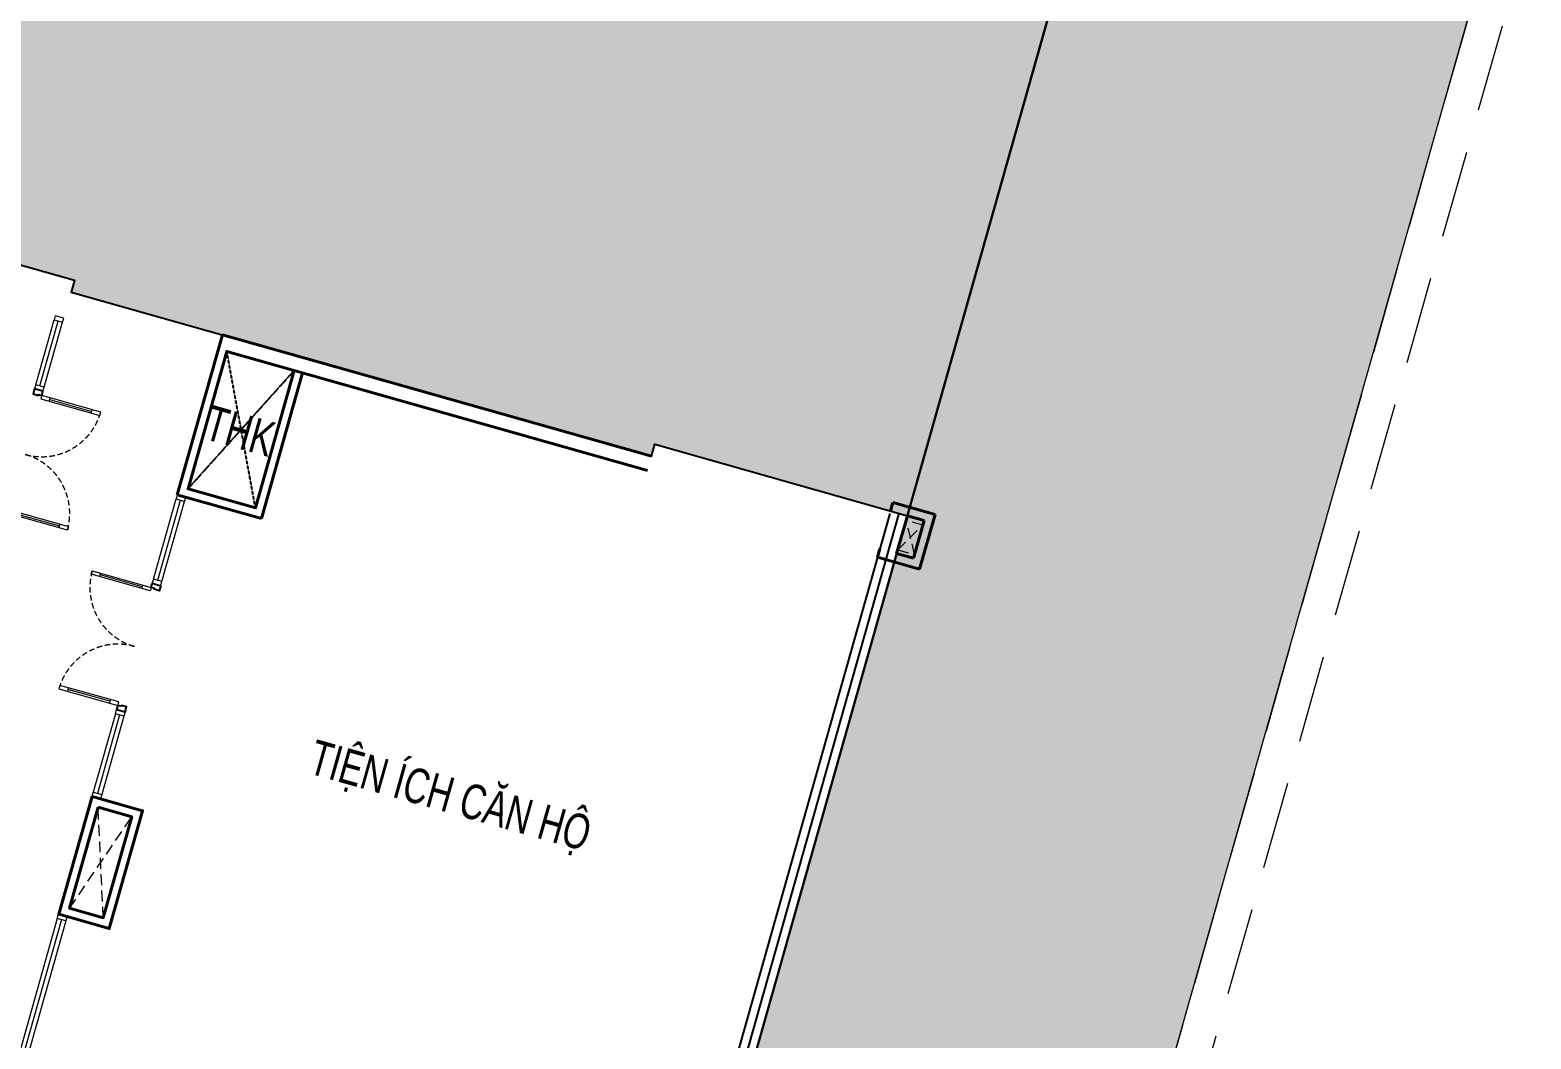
# Model space of a CAD drawing. Header units: millimetres. Extents: x -361611864 to 361244677, y -284134798 to 284403648.
# Drawn here: x -26935 to -9769, y 148223 to 159757 of the extents above; entities that cross this region are included whole.
import ezdxf
from ezdxf.enums import TextEntityAlignment as Align
from ezdxf.xclip import XClip

# ---------------------------------------------------------------- set-up
doc = ezdxf.new("R2010")
doc.units = ezdxf.units.MM
doc.header["$MEASUREMENT"] = 0
doc.header["$XCLIPFRAME"] = 0
for name, pattern in [('DASHED2', [0.375, 0.25, -0.125]), ('HIDDEN', [0.375, 0.25, -0.125]), ('HIDDEN2', [0.1875, 0.125, -0.0625])]:
    doc.linetypes.add(name, pattern=pattern)
doc.layers.add('A-COLUMN UPDATE', color=7, linetype='Continuous', true_color=0xff1f1f)
for name, color, linetype, lineweight in [('D-building block', 8, 'Continuous', 13), ('KT-Kich thuoc', 159, 'Continuous', 18), ('KT-lomo nuoc', 3, 'HIDDEN', 5), ('KT-Net cat', 1, 'Continuous', 40), ('KT-Net cua', 87, 'Continuous', 9)]:
    doc.layers.add(name, color=color, linetype=linetype, lineweight=lineweight)
for name, color, linetype in [('IDEA - dim', 251, 'Continuous'), ('KT-Khuat', 9, 'HIDDEN'), ('KT-Net manh', 139, 'Continuous'), ('KTV-KT-CUA DI', 5, 'Continuous'), ('Xref_NT1+NT2 Cot vach HIGH$0$ccu12-Thay', 7, 'Continuous'), ('Xref_NT1+NT2 Cot vach HIGH$0$KT-Text', 7, 'Continuous'), ('Xref_NT1+NT2_MBDV Cot vach_220729$0$ccu12-Thay', 7, 'Continuous')]:
    doc.layers.add(name, color=color, linetype=linetype)
doc.styles.add('Xref_NT1+NT2 Cot vach HIGH$0$Arial', font='arial.ttf', dxfattribs={"width": 0.7})

# ---------------------------------------------------------------- blocks, each defined once
blk = doc.blocks.new('*U205')
at = {"color": 8}
for p, q in [((50, 100), (820, 100)), ((50, 0), (820, 0))]:
    blk.add_line(p, q, dxfattribs=at)
blk.add_line((50, 50), (820, 50))
for points in [[(0, 0), (50, 0), (50, 100), (0, 100)], [(820, 0), (870, 0), (870, 100), (820, 100)]]:
    blk.add_lwpolyline(points, close=True)
blk = doc.blocks.new('*U200')
for p, q in [((-1410, -100), (-1450, -100)), ((-90, -100), (-50, -100)), ((-1410, -600), (-1450, -600)), ((-90, -600), (-50, -600))]:
    blk.add_line(p, q)
at = {"color": 251}
for p, q in [((-1430, -100), (-1430, -600)), ((-70, -100), (-70, -600))]:
    blk.add_line(p, q, dxfattribs=at)
for points in [[(-1450, 0), (-1410, 0), (-1410, -700), (-1450, -700)], [(-50, 0), (-90, 0), (-90, -700), (-50, -700)]]:
    blk.add_lwpolyline(points, close=True)
at = {"color": 251, "linetype": 'HIDDEN2', "ltscale": 500}
for centre, start, end in [((-1450, 0), 270, 0), ((-50, 0), 180, 270)]:
    blk.add_arc(centre, 700, start, end, dxfattribs=at)
at = {"layer": 'KTV-KT-CUA DI'}
for points in [[(-1500, 100), (-1440, 100), (-1440, 40), (-1450, 40), (-1450, 0), (-1500, 0)], [(0, 100), (-60, 100), (-60, 40), (-50, 40), (-50, 0), (0, 0)]]:
    blk.add_lwpolyline(points, close=True, dxfattribs=at)
blk = doc.blocks.new('l5 boundary')
at = {"layer": 'D-building block', "linetype": 'DASHED2', "ltscale": 4000, "elevation": 0}
for points in [[(12675288, 1141795), (12681282, 1136844, 0.564483), (12689366, 1139285), (12695085, 1159688, -0.123781), (12696854, 1162267), (12710989, 1173749, -0.506067), (12719028, 1171191), (12724496, 1148612), (12726466, 1140043, -0.133418), (12726323, 1137821), (12715911, 1101099), (12715911, 1101099, -0.273696), (12693867, 1095015), (12693867, 1095015), (12693867, 1095015), (12693867, 1095015, -0.156956), (12687716, 1098214, 0.410793), (12661339, 1099106)], [(12724890, 1146996), (12726075, 1139959, -0.133782), (12725941, 1137940), (12715553, 1101305, -0.272718), (12693953, 1095406, -0.157305), (12688003, 1098492, 0.369159), (12663228, 1101124, 0.369159)]]:
    blk.add_lwpolyline(points, format="xyb", dxfattribs=at)
blk = doc.blocks.new('*U302')
at = {"layer": 'KT-lomo nuoc', "ltscale": 500}
for p, q in [((157, -313), (-179, -90)), ((-22, -403), (0, 0))]:
    blk.add_line(p, q, dxfattribs=at)
blk.add_lwpolyline([(157, -313), (-22, -403), (-179, -90), (0, 0)], close=True, dxfattribs=at)
blk = doc.blocks.new('CTN TB 33-35')
at = {"layer": 'KT-Net cat'}
for p, q in [((-10492, -36393), (-10519, -36490)), ((-10010, -36529), (-10492, -36393)), ((-10326, -36544), (-10449, -36977)), ((-10134, -36598), (-10326, -36544)), ((-10010, -36529), (-10187, -37155)), ((-10134, -36598), (-10256, -37031)), ((-10641, -36922), (-10668, -37019)), ((-10187, -37155), (-10668, -37019)), ((-10256, -37031), (-10449, -36977))]:
    blk.add_line(p, q, dxfattribs=at)
at = {"layer": 'KT-lomo nuoc', "linetype": 'HIDDEN', "xscale": -0.9999999999999997, "rotation": 10.8976534755902}
blk.add_blockref('*U302', (-10341, -36597, 0), dxfattribs=at)
blk = doc.blocks.new('*U525')
at = {"layer": 'KT-lomo nuoc', "ltscale": 500}
for p, q in [((-102, -1196), (-399, 34)), ((-501, -1162), (0, 0))]:
    blk.add_line(p, q, dxfattribs=at)
blk.add_lwpolyline([(-102, -1196), (-501, -1162), (-399, 34), (0, 0)], close=True, dxfattribs=at)
blk = doc.blocks.new('*U526')
at = {"color": 8}
for p, q in [((50, 100), (3750, 100)), ((50, 0), (3750, 0))]:
    blk.add_line(p, q, dxfattribs=at)
blk.add_line((50, 50), (3750, 50))
for points in [[(0, 0), (50, 0), (50, 100), (0, 100)], [(3750, 0), (3800, 0), (3800, 100), (3750, 100)]]:
    blk.add_lwpolyline(points, close=True)
blk = doc.blocks.new('*U528')
at = {"color": 8}
for p, q in [((50, 100), (1002, 100)), ((50, 0), (1002, 0))]:
    blk.add_line(p, q, dxfattribs=at)
blk.add_line((50, 50), (1002, 50))
for points in [[(0, 0), (50, 0), (50, 100), (0, 100)], [(1002, 0), (1052, 0), (1052, 100), (1002, 100)]]:
    blk.add_lwpolyline(points, close=True)
blk = doc.blocks.new('*U208')
for p, q in [((-1410, 600), (-1450, 600)), ((-90, 600), (-50, 600)), ((-1410, 100), (-1450, 100)), ((-90, 100), (-50, 100))]:
    blk.add_line(p, q)
at = {"color": 251}
for p, q in [((-1430, 100), (-1430, 600)), ((-70, 100), (-70, 600))]:
    blk.add_line(p, q, dxfattribs=at)
for points in [[(-1450, 0), (-1410, 0), (-1410, 700), (-1450, 700)], [(-50, 0), (-90, 0), (-90, 700), (-50, 700)]]:
    blk.add_lwpolyline(points, close=True)
at = {"color": 251, "linetype": 'HIDDEN2', "ltscale": 500}
for centre, start, end in [((-1450, 0), 0, 90), ((-50, 0), 90, 180)]:
    blk.add_arc(centre, 700, start, end, dxfattribs=at)
at = {"layer": 'KTV-KT-CUA DI'}
for points in [[(-1500, -100), (-1440, -100), (-1440, -40), (-1450, -40), (-1450, 0), (-1500, 0)], [(0, -100), (-60, -100), (-60, -40), (-50, -40), (-50, 0), (0, 0)]]:
    blk.add_lwpolyline(points, close=True, dxfattribs=at)
blk = doc.blocks.new('*U527')
at = {"color": 8}
for p, q in [((50, 100), (982, 100)), ((50, 0), (982, 0))]:
    blk.add_line(p, q, dxfattribs=at)
blk.add_line((50, 50), (982, 50))
for points in [[(0, 0), (50, 0), (50, 100), (0, 100)], [(982, 0), (1032, 0), (1032, 100), (982, 100)]]:
    blk.add_lwpolyline(points, close=True)

msp = doc.modelspace()

# ---------------------------------------------------------------- hatches: boundary and pattern name
at = {"layer": 'KT-Kich thuoc', "true_color": 0x20af0d}
h = msp.add_hatch(dxfattribs=at)
h.set_pattern_fill('CROSS', color=84, scale=1000)
edge = h.paths.add_edge_path()
edge.add_line((-27841.7, 187198.4), (-25783.3, 194482.1))
edge.add_arc((-21472.1, 193263.7), 4480, 142.86855, 164.2191, ccw=False)
edge.add_line((-25043.8, 195968.1), (-25339.7, 196051.7))
edge.add_line((-25339.7, 196051.7), (-26090.9, 196263.9))
edge.add_line((-26090.9, 196263.9), (-38906.7, 185379.8))
edge.add_arc((-36226.1, 181786.4), 4483.1, 126.72199, 164.45795)
edge.add_line((-40545.3, 182987.6), (-46258.3, 162606.7))
edge.add_arc((-51423.2, 163929.6), 5331.6, 337.80778, 345.63349, ccw=False)
edge.add_line((-46486.5, 161915.7), (-35837.6, 158906.6))
edge.add_line((-35837.6, 158906.6), (-35728.7, 159292.1))
edge.add_line((-35728.7, 159292.1), (-30995.8, 176035.3))
edge.add_line((-30995.8, 176035.3), (-30995.7, 176035.6))
edge.add_line((-30995.7, 176035.6), (-30996.4, 176035.8))
edge.add_line((-30996.4, 176035.8), (-27841.7, 187198.4))
edge = h.paths.add_edge_path(flags=17)
edge.add_line((-35897.2, 158923.5), (-46486.5, 161915.7))
edge.add_arc((-51423.2, 163929.6), 5331.6, 266.20997, 337.80778, ccw=False)
edge.add_line((-51775.6, 158609.6), (-45981.2, 153824.7))
edge.add_arc((-50130.6, 148898.6), 6440.9, -19.68678, 49.89155, ccw=False)
edge.add_line((-44066.3, 146728.8), (-39617.6, 145530.5))
edge.add_line((-39617.6, 145530.5), (-35897.2, 158923.5))
edge = h.paths.add_edge_path()
edge.add_line((-11676.2, 172694.8), (-25135.4, 125063.5))
edge.add_arc((-29150.2, 125739.4), 4071.3, 275.86225, 350.44294, ccw=False)
edge.add_line((-28734.4, 121689.4), (-41042.9, 120522.6))
edge.add_arc((-41412.1, 124515.4), 4009.8, 170.50372, 275.2823, ccw=False)
edge.add_line((-45366.9, 125176.9), (-42950.9, 133727.1))
edge.add_line((-42950.9, 133727.1), (-46691.1, 134784))
edge.add_line((-46691.1, 134784), (-50171.7, 130569.3))
edge.add_arc((-52177.3, 132225.6), 2601, 230.44883, 320.44884, ccw=False)
edge.add_line((-53833.5, 130220), (-62009.4, 136972))
edge.add_line((-62009.4, 136972), (-62571, 136918.5))
edge.add_line((-62571, 136918.5), (-72783.8, 124547.2))
edge.add_arc((-61935.7, 108739.9), 19171.6, 43.41237, 124.4606, ccw=False)
edge.add_arc((-40250.6, 129594.6), 10916.1, 224.70601, 242.58537)
edge.add_arc((-36103.9, 141714.5), 23660.5, 247.18955, 269.61041)
edge.add_arc((-36264.8, 140107), 22052.5, 270, 292.15763)
edge.add_arc((-36264.8, 140107), 22052.5, 292.15763, 315.78552)
edge.add_line((-20459, 124728.8), (-10071.2, 161364))
edge.add_arc((-13707.8, 162619.8), 3847.2, 340.94912, 371.4287)
edge.add_arc((-136641.3, 144535.3), 128098.6, 8.460518, 12.698861)
h = msp.add_hatch(dxfattribs=at)
h.set_pattern_fill('CROSS', color=84, scale=1000)
h.paths.add_polyline_path([(-13379.4, 166667.2), (-22906.4, 169359.2), (-24184.4, 164836.3), (-27071.4, 165652.1), (-27033.2, 165787.2), (-30497.5, 166766.1), (-30535.7, 166631), (-33230.2, 167392.4), (-33250.6, 167320.2), (-33444.1, 167374.9), (-35633.1, 159628.2), (-35439.4, 159573.5), (-35473.4, 159453.2), (-32779.1, 158691.9), (-32817, 158557.5), (-29352.7, 157578.6), (-29314.7, 157712.9), (-26427.8, 156897.2), (-26465.9, 156762.3), (-19825.9, 154886.2), (-19787.8, 155020.9), (-16900.8, 154205.1), (-14691.5, 162024), (-14883.7, 162078.3), (-14849.7, 162198.6), (-17544.4, 162960), (-17422, 163393.1), (-14727.3, 162631.6), (-14693.4, 162751.9), (-14501.1, 162697.6)])
h.paths.add_polyline_path([(-25065.4, 161718.4), (-25998.9, 161982.2), (-26480.2, 160278.8), (-25546.8, 160015)], flags=16)

# ---------------------------------------------------------------- linework, layer by layer
at = {"color": 6, "const_width": 30, "elevation": 0}
msp.add_lwpolyline([(-24683.7, 156082.2), (-23913.8, 155864.7), (-24357.1, 154296.1), (-25126.9, 154513.6)], close=True, dxfattribs=at)
at = {"layer": 'IDEA - dim'}
for p, q in [((-12291.7, 170516.4), (-25135.4, 125063.5, 0)), ((-17101.5, 154230.6, 0), (-24190.5, 129143, 0)), ((-17001.1, 154217.9, 0), (-24094.3, 129115.8, 0))]:
    msp.add_line(p, q, dxfattribs=at)
at = {"layer": 'KT-Khuat', "ltscale": 5}
for p, q in [((-24357.1, 154296.1), (-24683.7, 156082.2)), ((-25126.9, 154513.6), (-23913.8, 155864.6))]:
    msp.add_line(p, q, dxfattribs=at)
at = {"layer": 'KT-Kich thuoc', "elevation": 0}
msp.add_lwpolyline([(-11676.2, 172694.8), (-25135.4, 125063.5, -0.3374151), (-28734.4, 121689.4), (-41042.9, 120522.6, -0.4919449), (-45366.9, 125176.9), (-42950.9, 133727.1), (-46691.1, 134784), (-50171.7, 130569.3, -0.4142136), (-53833.5, 130220), (-62009.4, 136972), (-62571, 136918.5), (-72783.8, 124547.2, -0.3691586), (-48009, 121915.5, 0.078172), (-45276.7, 119904.5, 0.0981428), (-36264.8, 118054.6, 0.0969833), (-27947.6, 119683.2, 0.1034629), (-20459, 124728.8), (-10071.2, 161364, 0.1337819), (-9936.8, 163382.1, 0.0184954)], format="xyb", close=True, dxfattribs=at)
at = {"layer": 'KT-Net cat'}
for p, q in [((-24733.7, 156273, 0.1), (-25250.3, 154444.6, 0.1)), ((-19825.9, 154886), (-24733.7, 156273)), ((-25126.9, 154513.6), (-24683.7, 156082.2)), ((-19872.1, 154722.5), (-24683.7, 156082.2)), ((-24357.1, 154296.1), (-23913.8, 155864.6)), ((-24288, 154172.7), (-23817.6, 155837.4)), ((-25126.9, 154513.6), (-24357.1, 154296.1)), ((-25250.3, 154444.6), (-24288, 154172.7))]:
    msp.add_line(p, q, dxfattribs=at)
at = {"layer": 'KT-Net cat', "elevation": 0}
for points in [[(-26224.8, 150995), (-25647.7, 150831.9), (-26028.4, 149484.7), (-26605.6, 149647.8)], [(-26155.8, 150871.6), (-25771.1, 150762.9), (-26097.4, 149608.1), (-26482.2, 149716.9)]]:
    msp.add_lwpolyline(points, close=True, dxfattribs=at)
at = {"layer": 'KT-Net manh', "elevation": 0}
msp.add_lwpolyline([(-29314.7, 157712.9), (-26427.8, 156897.2), (-26465.9, 156762.3), (-19825.9, 154886.2), (-19787.8, 155020.9), (-16900.8, 154205.1), (-14691.5, 162024), (-14883.7, 162078.3), (-14849.7, 162198.6), (-17544.4, 162960), (-17422, 163393.1), (-14727.3, 162631.6), (-14693.4, 162751.9), (-14501.1, 162697.6), (-13379.4, 166667.2), (-22906.4, 169359.2), (-24184.4, 164836.3), (-27071.4, 165652.1)], dxfattribs=at)
at = {"layer": 'Xref_NT1+NT2 Cot vach HIGH$0$ccu12-Thay', "elevation": 0}
msp.add_lwpolyline([(-25270.8, 124584.2), (-12203.3, 170829.2, 0.0246876), (-11911.3, 172105.6, 0.0868938), (-11909.5, 172832.5), (-12399.9, 174833.5), (-17117.9, 194318.1, 0.771545), (-25783.3, 194482.1), (-39617.6, 145530.5)], format="xyb", dxfattribs=at)
at = {"layer": 'Xref_NT1+NT2_MBDV Cot vach_220729$0$ccu12-Thay', "elevation": 0}
msp.add_lwpolyline([(-25270.8, 124584.2), (-12203.3, 170829.2, 0.0246876), (-11911.3, 172105.6, 0.0868938), (-11909.5, 172832.5), (-12399.9, 174833.5), (-17118, 194318.1, 0.771545), (-25783.3, 194482.1), (-39617.6, 145530.5)], format="xyb", dxfattribs=at)

# ---------------------------------------------------------------- block references
msp.add_blockref('CTN TB 33-35', (-6574.5, 190749.2))
at = {"layer": 'A-COLUMN UPDATE'}
ref = msp.add_blockref('l5 boundary', (-12736012.2, -976576.5, 0), dxfattribs=at)
XClip(ref).set_block_clipping_path([(12616573.6647817492, 1074046.9545715628), (12772258.6647817492, 1180100.4545715628)])
at = {"layer": 'KT-lomo nuoc', "linetype": 'HIDDEN', "rotation": 349.1023465244098}
msp.add_blockref('*U525', (-25771.1, 150762.9, 0), dxfattribs=at)
at = {"layer": 'KT-Net cua', "rotation": 74.22122658800059}
for name, p in [('*U205', (-26786.7, 155627, 0)), ('*U528', (-25440.2, 153404.8, 0))]:
    msp.add_blockref(name, p, dxfattribs=at)
at = {"layer": 'KT-Net cua', "extrusion": (-5.06873e-14, 2.34316e-13, -1), "xscale": -1, "zscale": -1, "rotation": 285.7787734119994}
for name, p in [('*U200', (26786.7, 155627, 0)), ('*U208', (25536.5, 153432, 0))]:
    msp.add_blockref(name, p, dxfattribs=at)
at = {"layer": 'KT-Net cua', "xscale": -1, "rotation": 74.22122658800059}
for name, p in [('*U527', (-25848.1, 151961.3, 0)), ('*U526', (-26512.9, 149621.6, 0))]:
    msp.add_blockref(name, p, dxfattribs=at)

# ---------------------------------------------------------------- texts
at = {"layer": 'Xref_NT1+NT2 Cot vach HIGH$0$KT-Text', "extrusion": (-2.27976e-08, -7.84266e-08, 1), "style": 'Xref_NT1+NT2 Cot vach HIGH$0$Arial', "width": 0.7}
msp.add_text('THK', height=400, rotation=344.22122, dxfattribs=at).set_placement((-24585.9, 154981.9, 0), align=Align.CENTER)
at = {"layer": 'Xref_NT1+NT2 Cot vach HIGH$0$KT-Text', "insert": (-22071.7, 151201.6, 0), "char_height": 400, "width": 4371.406, "attachment_point": 2, "rotation": 344.22122, "style": 'Xref_NT1+NT2 Cot vach HIGH$0$Arial'}
msp.add_mtext('TIỆN ÍCH CĂN HỘ', dxfattribs=at)

doc.saveas('drawing.dxf')
